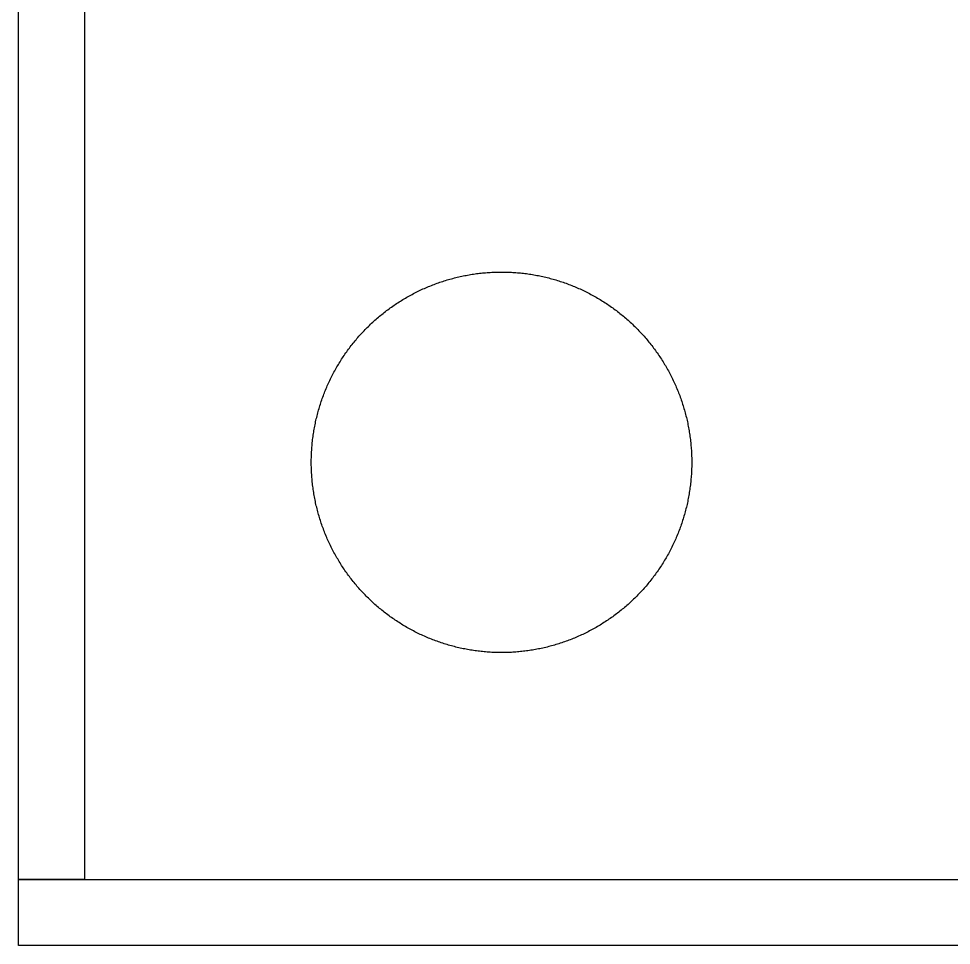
# Model space of a CAD drawing. Extents: x -13500 to 13500, y -13500 to 13500.
# Drawn here: x -13500 to -7126, y -13500 to -7169 of the extents above; entities that cross this region are included whole.
import ezdxf

# ---------------------------------------------------------------- set-up
doc = ezdxf.new("R2010")
doc.units = 13
doc.header["$MEASUREMENT"] = 0
doc.layers.add('L0D0', color=1, linetype='Continuous')

msp = doc.modelspace()

# ---------------------------------------------------------------- linework, layer by layer
at = {"layer": 'L0D0'}
for points in [[(-13500, -13500), (-13500, -13050), (-13050, -13050), (13050, -13050), (13050, 13050), (-13050, 13050), (-13050, -13050), (-13500, -13050), (-13500, 13500), (13500, 13500), (13500, -13500)], [(-10205.17, -11499.99), (-10215.509, -11499.907), (-10225.847, -11499.743), (-10236.183, -11499.496), (-10246.517, -11499.167), (-10256.849, -11498.756), (-10267.176, -11498.263), (-10277.5, -11497.688), (-10287.818, -11497.03), (-10298.131, -11496.291), (-10308.438, -11495.47), (-10318.738, -11494.566), (-10329.03, -11493.581), (-10339.314, -11492.514), (-10349.589, -11491.365), (-10359.855, -11490.134), (-10370.111, -11488.822), (-10380.356, -11487.428), (-10390.59, -11485.953), (-10400.811, -11484.397), (-10411.02, -11482.759), (-10421.216, -11481.04), (-10431.397, -11479.24), (-10441.564, -11477.359), (-10451.716, -11475.398), (-10461.851, -11473.355), (-10471.971, -11471.232), (-10482.072, -11469.029), (-10492.157, -11466.746), (-10502.222, -11464.382), (-10512.269, -11461.938), (-10522.295, -11459.415), (-10532.302, -11456.812), (-10542.287, -11454.129), (-10552.251, -11451.367), (-10562.192, -11448.526), (-10572.11, -11445.606), (-10582.005, -11442.607), (-10591.876, -11439.529), (-10601.722, -11436.373), (-10611.543, -11433.139), (-10621.337, -11429.827), (-10631.105, -11426.437), (-10640.846, -11422.97), (-10650.558, -11419.425), (-10660.243, -11415.803), (-10669.898, -11412.104), (-10679.523, -11408.328), (-10689.118, -11404.476), (-10698.682, -11400.548), (-10708.215, -11396.544), (-10717.715, -11392.464), (-10727.183, -11388.309), (-10736.617, -11384.079), (-10746.018, -11379.773), (-10755.383, -11375.393), (-10764.714, -11370.939), (-10774.009, -11366.411), (-10783.268, -11361.808), (-10792.49, -11357.133), (-10801.674, -11352.384), (-10810.82, -11347.562), (-10819.928, -11342.668), (-10828.996, -11337.701), (-10838.025, -11332.663), (-10847.013, -11327.552), (-10855.96, -11322.371), (-10864.866, -11317.118), (-10873.73, -11311.795), (-10882.551, -11306.401), (-10891.329, -11300.938), (-10900.063, -11295.405), (-10908.753, -11289.802), (-10917.398, -11284.131), (-10925.998, -11278.391), (-10934.552, -11272.583), (-10943.059, -11266.707), (-10951.52, -11260.763), (-10959.932, -11254.752), (-10968.297, -11248.675), (-10976.613, -11242.531), (-10984.88, -11236.322), (-10993.098, -11230.047), (-11001.265, -11223.706), (-11009.381, -11217.301), (-11017.447, -11210.832), (-11025.46, -11204.298), (-11033.422, -11197.701), (-11041.33, -11191.041), (-11049.186, -11184.319), (-11056.988, -11177.534), (-11064.735, -11170.687), (-11072.428, -11163.779), (-11080.066, -11156.81), (-11087.648, -11149.78), (-11095.173, -11142.69), (-11102.643, -11135.541), (-11110.055, -11128.332), (-11117.409, -11121.065), (-11124.706, -11113.739), (-11131.944, -11106.356), (-11139.123, -11098.915), (-11146.242, -11091.418), (-11153.302, -11083.864), (-11160.302, -11076.254), (-11167.24, -11068.588), (-11174.118, -11060.868), (-11180.934, -11053.093), (-11187.688, -11045.265), (-11194.379, -11037.383), (-11201.008, -11029.448), (-11207.573, -11021.46), (-11214.075, -11013.42), (-11220.512, -11005.33), (-11226.885, -10997.188), (-11233.192, -10988.995), (-11239.435, -10980.753), (-11245.612, -10972.461), (-11251.722, -10964.121), (-11257.766, -10955.732), (-11263.743, -10947.295), (-11269.653, -10938.811), (-11275.495, -10930.281), (-11281.269, -10921.704), (-11286.975, -10913.081), (-11292.612, -10904.414), (-11298.18, -10895.702), (-11303.678, -10886.945), (-11309.107, -10878.146), (-11314.465, -10869.303), (-11319.753, -10860.418), (-11324.97, -10851.492), (-11330.116, -10842.524), (-11335.191, -10833.515), (-11340.193, -10824.467), (-11345.124, -10815.379), (-11349.982, -10806.252), (-11354.767, -10797.086), (-11359.48, -10787.883), (-11364.119, -10778.643), (-11368.684, -10769.366), (-11373.175, -10760.053), (-11377.593, -10750.705), (-11381.935, -10741.322), (-11386.203, -10731.904), (-11390.396, -10722.453), (-11394.514, -10712.969), (-11398.556, -10703.453), (-11402.522, -10693.904), (-11406.412, -10684.324), (-11410.226, -10674.714), (-11413.963, -10665.074), (-11417.624, -10655.404), (-11421.207, -10645.706), (-11424.713, -10635.979), (-11428.142, -10626.224), (-11431.493, -10616.443), (-11434.766, -10606.636), (-11437.961, -10596.802), (-11441.078, -10586.944), (-11444.116, -10577.061), (-11447.076, -10567.154), (-11449.956, -10557.224), (-11452.758, -10547.272), (-11455.48, -10537.297), (-11458.123, -10527.301), (-11460.687, -10517.284), (-11463.17, -10507.248), (-11465.574, -10497.192), (-11467.897, -10487.117), (-11470.141, -10477.024), (-11472.304, -10466.913), (-11474.387, -10456.786), (-11476.389, -10446.642), (-11478.31, -10436.483), (-11480.15, -10426.308), (-11481.91, -10416.12), (-11483.588, -10405.917), (-11485.185, -10395.702), (-11486.701, -10385.474), (-11488.135, -10375.235), (-11489.488, -10364.985), (-11490.76, -10354.724), (-11491.949, -10344.453), (-11493.057, -10334.173), (-11494.084, -10323.885), (-11495.028, -10313.589), (-11495.89, -10303.285), (-11496.671, -10292.975), (-11497.369, -10282.66), (-11497.986, -10272.339), (-11498.52, -10262.013), (-11498.972, -10251.683), (-11499.342, -10241.351), (-11499.63, -10231.015), (-11499.836, -10220.678), (-11499.959, -10210.339), (-11500, -10200), (-11499.959, -10189.661), (-11499.836, -10179.322), (-11499.63, -10168.985), (-11499.342, -10158.649), (-11498.972, -10148.317), (-11498.52, -10137.987), (-11497.986, -10127.661), (-11497.369, -10117.34), (-11496.671, -10107.025), (-11495.89, -10096.715), (-11495.028, -10086.411), (-11494.084, -10076.115), (-11493.057, -10065.827), (-11491.949, -10055.547), (-11490.76, -10045.276), (-11489.488, -10035.015), (-11488.135, -10024.765), (-11486.701, -10014.526), (-11485.185, -10004.298), (-11483.588, -9994.083), (-11481.91, -9983.88), (-11480.15, -9973.692), (-11478.31, -9963.517), (-11476.389, -9953.358), (-11474.387, -9943.214), (-11472.304, -9933.087), (-11470.141, -9922.976), (-11467.897, -9912.883), (-11465.574, -9902.808), (-11463.17, -9892.752), (-11460.687, -9882.716), (-11458.123, -9872.699), (-11455.48, -9862.703), (-11452.758, -9852.728), (-11449.956, -9842.776), (-11447.076, -9832.846), (-11444.116, -9822.939), (-11441.078, -9813.056), (-11437.961, -9803.198), (-11434.766, -9793.364), (-11431.493, -9783.557), (-11428.142, -9773.776), (-11424.713, -9764.021), (-11421.207, -9754.294), (-11417.624, -9744.596), (-11413.963, -9734.926), (-11410.226, -9725.286), (-11406.412, -9715.676), (-11402.522, -9706.096), (-11398.556, -9696.547), (-11394.514, -9687.031), (-11390.396, -9677.547), (-11386.203, -9668.096), (-11381.935, -9658.678), (-11377.593, -9649.295), (-11373.175, -9639.947), (-11368.684, -9630.634), (-11364.119, -9621.357), (-11359.48, -9612.117), (-11354.767, -9602.914), (-11349.982, -9593.748), (-11345.124, -9584.621), (-11340.193, -9575.533), (-11335.191, -9566.485), (-11330.116, -9557.476), (-11324.97, -9548.508), (-11319.753, -9539.582), (-11314.465, -9530.697), (-11309.107, -9521.854), (-11303.678, -9513.055), (-11298.18, -9504.298), (-11292.612, -9495.586), (-11286.975, -9486.919), (-11281.269, -9478.296), (-11275.495, -9469.719), (-11269.653, -9461.189), (-11263.743, -9452.705), (-11257.766, -9444.268), (-11251.722, -9435.879), (-11245.612, -9427.539), (-11239.435, -9419.247), (-11233.192, -9411.005), (-11226.885, -9402.812), (-11220.512, -9394.67), (-11214.075, -9386.58), (-11207.573, -9378.54), (-11201.008, -9370.552), (-11194.379, -9362.617), (-11187.688, -9354.735), (-11180.934, -9346.907), (-11174.118, -9339.132), (-11167.24, -9331.412), (-11160.302, -9323.746), (-11153.302, -9316.136), (-11146.242, -9308.582), (-11139.123, -9301.085), (-11131.944, -9293.644), (-11124.706, -9286.261), (-11117.409, -9278.935), (-11110.055, -9271.668), (-11102.643, -9264.459), (-11095.173, -9257.31), (-11087.648, -9250.22), (-11080.066, -9243.19), (-11072.428, -9236.221), (-11064.735, -9229.313), (-11056.988, -9222.466), (-11049.186, -9215.681), (-11041.33, -9208.959), (-11033.422, -9202.299), (-11025.46, -9195.702), (-11017.447, -9189.168), (-11009.381, -9182.699), (-11001.265, -9176.294), (-10993.098, -9169.953), (-10984.88, -9163.678), (-10976.613, -9157.469), (-10968.297, -9151.325), (-10959.932, -9145.248), (-10951.52, -9139.237), (-10943.059, -9133.293), (-10934.552, -9127.417), (-10925.998, -9121.609), (-10917.398, -9115.869), (-10908.753, -9110.198), (-10900.063, -9104.595), (-10891.329, -9099.062), (-10882.551, -9093.599), (-10873.73, -9088.205), (-10864.866, -9082.882), (-10855.96, -9077.629), (-10847.013, -9072.448), (-10838.025, -9067.337), (-10828.996, -9062.299), (-10819.928, -9057.332), (-10810.82, -9052.438), (-10801.674, -9047.616), (-10792.49, -9042.867), (-10783.268, -9038.192), (-10774.009, -9033.589), (-10764.714, -9029.061), (-10755.383, -9024.607), (-10746.018, -9020.227), (-10736.617, -9015.921), (-10727.183, -9011.691), (-10717.715, -9007.536), (-10708.215, -9003.456), (-10698.682, -8999.452), (-10689.118, -8995.524), (-10679.523, -8991.672), (-10669.898, -8987.896), (-10660.243, -8984.197), (-10650.558, -8980.575), (-10640.846, -8977.03), (-10631.105, -8973.563), (-10621.337, -8970.173), (-10611.543, -8966.861), (-10601.722, -8963.627), (-10591.876, -8960.471), (-10582.005, -8957.393), (-10572.11, -8954.394), (-10562.192, -8951.474), (-10552.251, -8948.633), (-10542.287, -8945.871), (-10532.302, -8943.188), (-10522.295, -8940.585), (-10512.269, -8938.062), (-10502.222, -8935.618), (-10492.157, -8933.254), (-10482.072, -8930.971), (-10471.971, -8928.768), (-10461.851, -8926.645), (-10451.716, -8924.602), (-10441.564, -8922.641), (-10431.397, -8920.76), (-10421.216, -8918.96), (-10411.02, -8917.241), (-10400.811, -8915.603), (-10390.59, -8914.047), (-10380.356, -8912.572), (-10370.111, -8911.178), (-10359.855, -8909.866), (-10349.589, -8908.635), (-10339.314, -8907.486), (-10329.03, -8906.419), (-10318.738, -8905.434), (-10308.438, -8904.53), (-10298.131, -8903.709), (-10287.818, -8902.97), (-10277.5, -8902.312), (-10267.176, -8901.737), (-10256.849, -8901.244), (-10246.517, -8900.833), (-10236.183, -8900.504), (-10225.847, -8900.257), (-10215.509, -8900.093), (-10205.17, -8900.01), (-10194.83, -8900.01), (-10184.491, -8900.093), (-10174.153, -8900.257), (-10163.817, -8900.504), (-10153.483, -8900.833), (-10143.151, -8901.244), (-10132.824, -8901.737), (-10122.5, -8902.312), (-10112.182, -8902.97), (-10101.869, -8903.709), (-10091.562, -8904.53), (-10081.262, -8905.434), (-10070.97, -8906.419), (-10060.686, -8907.486), (-10050.411, -8908.635), (-10040.145, -8909.866), (-10029.889, -8911.178), (-10019.644, -8912.572), (-10009.41, -8914.047), (-9999.189, -8915.603), (-9988.98, -8917.241), (-9978.784, -8918.96), (-9968.603, -8920.76), (-9958.436, -8922.641), (-9948.284, -8924.602), (-9938.149, -8926.645), (-9928.029, -8928.768), (-9917.928, -8930.971), (-9907.843, -8933.254), (-9897.778, -8935.618), (-9887.731, -8938.062), (-9877.705, -8940.585), (-9867.698, -8943.188), (-9857.713, -8945.871), (-9847.749, -8948.633), (-9837.808, -8951.474), (-9827.89, -8954.394), (-9817.995, -8957.393), (-9808.124, -8960.471), (-9798.278, -8963.627), (-9788.457, -8966.861), (-9778.663, -8970.173), (-9768.895, -8973.563), (-9759.154, -8977.03), (-9749.442, -8980.575), (-9739.757, -8984.197), (-9730.102, -8987.896), (-9720.477, -8991.672), (-9710.882, -8995.524), (-9701.318, -8999.452), (-9691.785, -9003.456), (-9682.285, -9007.536), (-9672.817, -9011.691), (-9663.383, -9015.921), (-9653.982, -9020.227), (-9644.617, -9024.607), (-9635.286, -9029.061), (-9625.991, -9033.589), (-9616.732, -9038.192), (-9607.51, -9042.867), (-9598.326, -9047.616), (-9589.18, -9052.438), (-9580.072, -9057.332), (-9571.004, -9062.299), (-9561.975, -9067.337), (-9552.987, -9072.448), (-9544.04, -9077.629), (-9535.134, -9082.882), (-9526.27, -9088.205), (-9517.449, -9093.599), (-9508.671, -9099.062), (-9499.937, -9104.595), (-9491.247, -9110.198), (-9482.602, -9115.869), (-9474.002, -9121.609), (-9465.448, -9127.417), (-9456.941, -9133.293), (-9448.48, -9139.237), (-9440.068, -9145.248), (-9431.703, -9151.325), (-9423.387, -9157.469), (-9415.12, -9163.678), (-9406.902, -9169.953), (-9398.735, -9176.294), (-9390.619, -9182.699), (-9382.553, -9189.168), (-9374.54, -9195.702), (-9366.578, -9202.299), (-9358.67, -9208.959), (-9350.814, -9215.681), (-9343.012, -9222.466), (-9335.265, -9229.313), (-9327.572, -9236.221), (-9319.934, -9243.19), (-9312.352, -9250.22), (-9304.827, -9257.31), (-9297.357, -9264.459), (-9289.945, -9271.668), (-9282.591, -9278.935), (-9275.294, -9286.261), (-9268.056, -9293.644), (-9260.877, -9301.085), (-9253.758, -9308.582), (-9246.698, -9316.136), (-9239.698, -9323.746), (-9232.76, -9331.412), (-9225.882, -9339.132), (-9219.066, -9346.907), (-9212.312, -9354.735), (-9205.621, -9362.617), (-9198.992, -9370.552), (-9192.427, -9378.54), (-9185.925, -9386.58), (-9179.488, -9394.67), (-9173.115, -9402.812), (-9166.808, -9411.005), (-9160.565, -9419.247), (-9154.388, -9427.539), (-9148.278, -9435.879), (-9142.234, -9444.268), (-9136.257, -9452.705), (-9130.347, -9461.189), (-9124.505, -9469.719), (-9118.731, -9478.296), (-9113.025, -9486.919), (-9107.388, -9495.586), (-9101.82, -9504.298), (-9096.322, -9513.055), (-9090.893, -9521.854), (-9085.535, -9530.697), (-9080.247, -9539.582), (-9075.03, -9548.508), (-9069.884, -9557.476), (-9064.809, -9566.485), (-9059.807, -9575.533), (-9054.876, -9584.621), (-9050.018, -9593.748), (-9045.233, -9602.914), (-9040.52, -9612.117), (-9035.881, -9621.357), (-9031.316, -9630.634), (-9026.825, -9639.947), (-9022.407, -9649.295), (-9018.065, -9658.678), (-9013.797, -9668.096), (-9009.604, -9677.547), (-9005.486, -9687.031), (-9001.444, -9696.547), (-8997.478, -9706.096), (-8993.588, -9715.676), (-8989.774, -9725.286), (-8986.037, -9734.926), (-8982.376, -9744.596), (-8978.793, -9754.294), (-8975.287, -9764.021), (-8971.858, -9773.776), (-8968.507, -9783.557), (-8965.234, -9793.364), (-8962.039, -9803.198), (-8958.922, -9813.056), (-8955.884, -9822.939), (-8952.924, -9832.846), (-8950.044, -9842.776), (-8947.242, -9852.728), (-8944.52, -9862.703), (-8941.877, -9872.699), (-8939.313, -9882.716), (-8936.83, -9892.752), (-8934.426, -9902.808), (-8932.103, -9912.883), (-8929.859, -9922.976), (-8927.696, -9933.087), (-8925.613, -9943.214), (-8923.611, -9953.358), (-8921.69, -9963.517), (-8919.85, -9973.692), (-8918.09, -9983.88), (-8916.412, -9994.083), (-8914.815, -10004.298), (-8913.299, -10014.526), (-8911.865, -10024.765), (-8910.512, -10035.015), (-8909.24, -10045.276), (-8908.051, -10055.547), (-8906.943, -10065.827), (-8905.916, -10076.115), (-8904.972, -10086.411), (-8904.11, -10096.715), (-8903.329, -10107.025), (-8902.631, -10117.34), (-8902.014, -10127.661), (-8901.48, -10137.987), (-8901.028, -10148.317), (-8900.658, -10158.649), (-8900.37, -10168.985), (-8900.164, -10179.322), (-8900.041, -10189.661), (-8900, -10200), (-8900.041, -10210.339), (-8900.164, -10220.678), (-8900.37, -10231.015), (-8900.658, -10241.351), (-8901.028, -10251.683), (-8901.48, -10262.013), (-8902.014, -10272.339), (-8902.631, -10282.66), (-8903.329, -10292.975), (-8904.11, -10303.285), (-8904.972, -10313.589), (-8905.916, -10323.885), (-8906.943, -10334.173), (-8908.051, -10344.453), (-8909.24, -10354.724), (-8910.512, -10364.985), (-8911.865, -10375.235), (-8913.299, -10385.474), (-8914.815, -10395.702), (-8916.412, -10405.917), (-8918.09, -10416.12), (-8919.85, -10426.308), (-8921.69, -10436.483), (-8923.611, -10446.642), (-8925.613, -10456.786), (-8927.696, -10466.913), (-8929.859, -10477.024), (-8932.103, -10487.117), (-8934.426, -10497.192), (-8936.83, -10507.248), (-8939.313, -10517.284), (-8941.877, -10527.301), (-8944.52, -10537.297), (-8947.242, -10547.272), (-8950.044, -10557.224), (-8952.924, -10567.154), (-8955.884, -10577.061), (-8958.922, -10586.944), (-8962.039, -10596.802), (-8965.234, -10606.636), (-8968.507, -10616.443), (-8971.858, -10626.224), (-8975.287, -10635.979), (-8978.793, -10645.706), (-8982.376, -10655.404), (-8986.037, -10665.074), (-8989.774, -10674.714), (-8993.588, -10684.324), (-8997.478, -10693.904), (-9001.444, -10703.453), (-9005.486, -10712.969), (-9009.604, -10722.453), (-9013.797, -10731.904), (-9018.065, -10741.322), (-9022.407, -10750.705), (-9026.825, -10760.053), (-9031.316, -10769.366), (-9035.881, -10778.643), (-9040.52, -10787.883), (-9045.233, -10797.086), (-9050.018, -10806.252), (-9054.876, -10815.379), (-9059.807, -10824.467), (-9064.809, -10833.515), (-9069.884, -10842.524), (-9075.03, -10851.492), (-9080.247, -10860.418), (-9085.535, -10869.303), (-9090.893, -10878.146), (-9096.322, -10886.945), (-9101.82, -10895.702), (-9107.388, -10904.414), (-9113.025, -10913.081), (-9118.731, -10921.704), (-9124.505, -10930.281), (-9130.347, -10938.811), (-9136.257, -10947.295), (-9142.234, -10955.732), (-9148.278, -10964.121), (-9154.388, -10972.461), (-9160.565, -10980.753), (-9166.808, -10988.995), (-9173.115, -10997.188), (-9179.488, -11005.33), (-9185.925, -11013.42), (-9192.427, -11021.46), (-9198.992, -11029.448), (-9205.621, -11037.383), (-9212.312, -11045.265), (-9219.066, -11053.093), (-9225.882, -11060.868), (-9232.76, -11068.588), (-9239.698, -11076.254), (-9246.698, -11083.864), (-9253.758, -11091.418), (-9260.877, -11098.915), (-9268.056, -11106.356), (-9275.294, -11113.739), (-9282.591, -11121.065), (-9289.945, -11128.332), (-9297.357, -11135.541), (-9304.827, -11142.69), (-9312.352, -11149.78), (-9319.934, -11156.81), (-9327.572, -11163.779), (-9335.265, -11170.687), (-9343.012, -11177.534), (-9350.814, -11184.319), (-9358.67, -11191.041), (-9366.578, -11197.701), (-9374.54, -11204.298), (-9382.553, -11210.832), (-9390.619, -11217.301), (-9398.735, -11223.706), (-9406.902, -11230.047), (-9415.12, -11236.322), (-9423.387, -11242.531), (-9431.703, -11248.675), (-9440.068, -11254.752), (-9448.48, -11260.763), (-9456.941, -11266.707), (-9465.448, -11272.583), (-9474.002, -11278.391), (-9482.602, -11284.131), (-9491.247, -11289.802), (-9499.937, -11295.405), (-9508.671, -11300.938), (-9517.449, -11306.401), (-9526.27, -11311.795), (-9535.134, -11317.118), (-9544.04, -11322.371), (-9552.987, -11327.552), (-9561.975, -11332.663), (-9571.004, -11337.701), (-9580.072, -11342.668), (-9589.18, -11347.562), (-9598.326, -11352.384), (-9607.51, -11357.133), (-9616.732, -11361.808), (-9625.991, -11366.411), (-9635.286, -11370.939), (-9644.617, -11375.393), (-9653.982, -11379.773), (-9663.383, -11384.079), (-9672.817, -11388.309), (-9682.285, -11392.464), (-9691.785, -11396.544), (-9701.318, -11400.548), (-9710.882, -11404.476), (-9720.477, -11408.328), (-9730.102, -11412.104), (-9739.757, -11415.803), (-9749.442, -11419.425), (-9759.154, -11422.97), (-9768.895, -11426.437), (-9778.663, -11429.827), (-9788.457, -11433.139), (-9798.278, -11436.373), (-9808.124, -11439.529), (-9817.995, -11442.607), (-9827.89, -11445.606), (-9837.808, -11448.526), (-9847.749, -11451.367), (-9857.713, -11454.129), (-9867.698, -11456.812), (-9877.705, -11459.415), (-9887.731, -11461.938), (-9897.778, -11464.382), (-9907.843, -11466.746), (-9917.928, -11469.029), (-9928.029, -11471.232), (-9938.149, -11473.355), (-9948.284, -11475.398), (-9958.436, -11477.359), (-9968.603, -11479.24), (-9978.784, -11481.04), (-9988.98, -11482.759), (-9999.189, -11484.397), (-10009.41, -11485.953), (-10019.644, -11487.428), (-10029.889, -11488.822), (-10040.145, -11490.134), (-10050.411, -11491.365), (-10060.686, -11492.514), (-10070.97, -11493.581), (-10081.262, -11494.566), (-10091.562, -11495.47), (-10101.869, -11496.291), (-10112.182, -11497.03), (-10122.5, -11497.688), (-10132.824, -11498.263), (-10143.151, -11498.756), (-10153.483, -11499.167), (-10163.817, -11499.496), (-10174.153, -11499.743), (-10184.491, -11499.907), (-10194.83, -11499.99)]]:
    msp.add_lwpolyline(points, close=True, dxfattribs=at)

doc.saveas('drawing.dxf')
